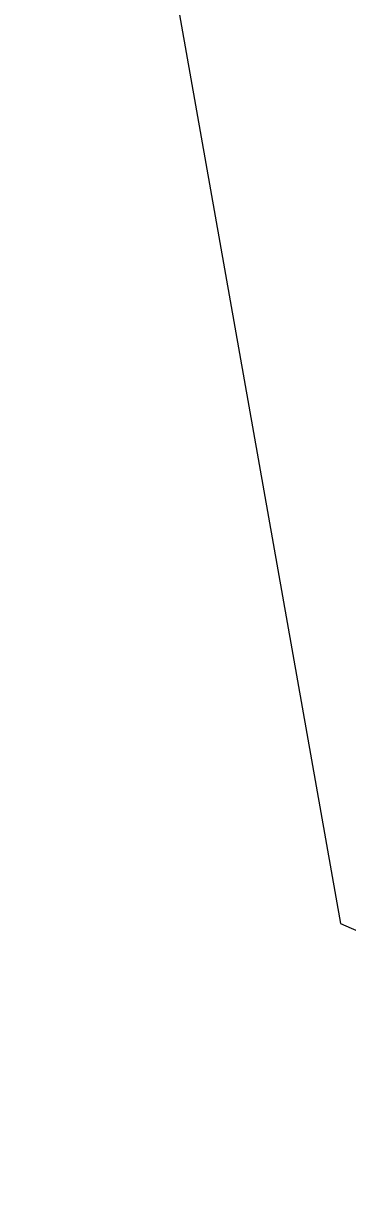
# Model space of a CAD drawing. Header units: millimetres. Extents: x -8428662 to 9409114, y 0 to 249028.
# Drawn here: x -194469.39 to -194468.21, y 106360.425 to 106364.718 of the extents above; entities that cross this region are included whole.
import ezdxf
from ezdxf import colors
from ezdxf.entities.mleader import LeaderData, LeaderLine
from ezdxf.math import Vec2, Vec3

# ---------------------------------------------------------------- set-up
doc = ezdxf.new("R2010")
doc.units = ezdxf.units.MM
doc.header["$MEASUREMENT"] = 0
doc.layers.get('0').update_dxf_attribs({"color": 250, "lineweight": 9})
for name, color, linetype, lineweight in [('_АР ТЕКСТ', 250, 'Continuous', 25), ('АР_Отметки', 250, 'Continuous', 15), ('АР_Размеры', 175, 'Continuous', 9), ('АР_Сущ Несущая стена', 216, 'Continuous', 30)]:
    doc.layers.add(name, color=color, linetype=linetype, lineweight=lineweight)
doc.styles.add('ISOCPEUR', font='isocpeur.ttf', dxfattribs={"width": 0.7})

# ---------------------------------------------------------------- blocks, each defined once
blk = doc.blocks.new('_DotSmall')
at = {"color": 0, "linetype": 'ByBlock', "const_width": 0.5}
blk.add_lwpolyline([(-0.0625, 0, 1), (0.0625, 0, 1)], format="xyb", close=True, dxfattribs=at)

msp = doc.modelspace()

# ---------------------------------------------------------------- linework, layer by layer
at = {"layer": 'АР_Размеры', "color": 5, "lineweight": 0, "ltscale": 100, "transparency": 33554687}
msp.add_lwpolyline([(-194473.427, 106390.7332), (-194468.2352, 106361.4407), (-194467.8325, 106361.2644), (-194466.7521, 106361.4559), (-194465.8419, 106362.6078), (-194465.9908, 106363.4481), (-194465.5744, 106363.8934), (-194465.7872, 106365.094), (-194466.31, 106365.2489), (-194465.8723, 106365.5742), (-194466.0851, 106366.7746), (-194466.6291, 106367.0496), (-194466.1914, 106367.3749), (-194466.4042, 106368.5754), (-194466.927, 106368.7304), (-194466.5106, 106369.1757)], dxfattribs=at)
msp.add_lwpolyline([(-194473.427, 106390.7332), (-194468.2352, 106361.4407), (-194467.8325, 106361.2644), (-194466.7521, 106361.4559), (-194465.8419, 106362.6078), (-194465.9908, 106363.4481), (-194465.5744, 106363.8934), (-194465.7872, 106365.094), (-194466.31, 106365.2489), (-194465.8723, 106365.5742), (-194466.0851, 106366.7746), (-194466.6291, 106367.0496), (-194466.1914, 106367.3749), (-194466.4042, 106368.5754), (-194466.927, 106368.7304), (-194466.5106, 106369.1757)], dxfattribs=at)
msp.add_lwpolyline([(-194473.427, 106390.7332), (-194468.2352, 106361.4407), (-194467.8325, 106361.2644), (-194466.7521, 106361.4559), (-194465.8419, 106362.6078), (-194465.9908, 106363.4481), (-194465.5744, 106363.8934), (-194465.7872, 106365.094), (-194466.31, 106365.2489), (-194465.8723, 106365.5742), (-194466.0851, 106366.7746), (-194466.6291, 106367.0496), (-194466.1914, 106367.3749), (-194466.4042, 106368.5754), (-194466.927, 106368.7304), (-194466.5106, 106369.1757)], dxfattribs=at)
msp.add_lwpolyline([(-194473.427, 106390.7332), (-194468.2352, 106361.4407), (-194467.8325, 106361.2644), (-194466.7521, 106361.4559), (-194465.8419, 106362.6078), (-194465.9908, 106363.4481), (-194465.5744, 106363.8934), (-194465.7872, 106365.094), (-194466.31, 106365.2489), (-194465.8723, 106365.5742), (-194466.0851, 106366.7746), (-194466.6291, 106367.0496), (-194466.1914, 106367.3749), (-194466.4042, 106368.5754), (-194466.927, 106368.7304), (-194466.5106, 106369.1757)], dxfattribs=at)
msp.add_lwpolyline([(-194473.427, 106390.7332), (-194468.2352, 106361.4407), (-194467.8325, 106361.2644), (-194466.7521, 106361.4559), (-194465.8419, 106362.6078), (-194465.9908, 106363.4481), (-194465.5744, 106363.8934), (-194465.7872, 106365.094), (-194466.31, 106365.2489), (-194465.8723, 106365.5742), (-194466.0851, 106366.7746), (-194466.6291, 106367.0496), (-194466.1914, 106367.3749), (-194466.4042, 106368.5754), (-194466.927, 106368.7304), (-194466.5106, 106369.1757)], dxfattribs=at)
msp.add_lwpolyline([(-194473.427, 106390.7332), (-194468.2352, 106361.4407), (-194467.8325, 106361.2644), (-194466.7521, 106361.4559), (-194465.8419, 106362.6078), (-194465.9908, 106363.4481), (-194465.5744, 106363.8934), (-194465.7872, 106365.094), (-194466.31, 106365.2489), (-194465.8723, 106365.5742), (-194466.0851, 106366.7746), (-194466.6291, 106367.0496), (-194466.1914, 106367.3749), (-194466.4042, 106368.5754), (-194466.927, 106368.7304), (-194466.5106, 106369.1757)], dxfattribs=at)
msp.add_lwpolyline([(-194473.427, 106390.7332), (-194468.2352, 106361.4407), (-194467.8325, 106361.2644), (-194466.7521, 106361.4559), (-194465.8419, 106362.6078), (-194465.9908, 106363.4481), (-194465.5744, 106363.8934), (-194465.7872, 106365.094), (-194466.31, 106365.2489), (-194465.8723, 106365.5742), (-194466.0851, 106366.7746), (-194466.6291, 106367.0496), (-194466.1914, 106367.3749), (-194466.4042, 106368.5754), (-194466.927, 106368.7304), (-194466.5106, 106369.1757)], dxfattribs=at)
msp.add_lwpolyline([(-194473.427, 106390.7332), (-194468.2352, 106361.4407), (-194467.8325, 106361.2644), (-194466.7521, 106361.4559), (-194465.8419, 106362.6078), (-194465.9908, 106363.4481), (-194465.5744, 106363.8934), (-194465.7872, 106365.094), (-194466.31, 106365.2489), (-194465.8723, 106365.5742), (-194466.0851, 106366.7746), (-194466.6291, 106367.0496), (-194466.1914, 106367.3749), (-194466.4042, 106368.5754), (-194466.927, 106368.7304), (-194466.5106, 106369.1757)], dxfattribs=at)
msp.add_lwpolyline([(-194473.427, 106390.7332), (-194468.2352, 106361.4407), (-194467.8325, 106361.2644), (-194466.7521, 106361.4559), (-194465.8419, 106362.6078), (-194465.9908, 106363.4481), (-194465.5744, 106363.8934), (-194465.7872, 106365.094), (-194466.31, 106365.2489), (-194465.8723, 106365.5742), (-194466.0851, 106366.7746), (-194466.6291, 106367.0496), (-194466.1914, 106367.3749), (-194466.4042, 106368.5754), (-194466.927, 106368.7304), (-194466.5106, 106369.1757)], dxfattribs=at)
msp.add_lwpolyline([(-194473.427, 106390.7332), (-194468.2352, 106361.4407), (-194467.8325, 106361.2644), (-194466.7521, 106361.4559), (-194465.8419, 106362.6078), (-194465.9908, 106363.4481), (-194465.5744, 106363.8934), (-194465.7872, 106365.094), (-194466.31, 106365.2489), (-194465.8723, 106365.5742), (-194466.0851, 106366.7746), (-194466.6291, 106367.0496), (-194466.1914, 106367.3749), (-194466.4042, 106368.5754), (-194466.927, 106368.7304), (-194466.5106, 106369.1757)], dxfattribs=at)
msp.add_lwpolyline([(-194473.427, 106390.7332), (-194468.2352, 106361.4407), (-194467.8325, 106361.2644), (-194466.7521, 106361.4559), (-194465.8419, 106362.6078), (-194465.9908, 106363.4481), (-194465.5744, 106363.8934), (-194465.7872, 106365.094), (-194466.31, 106365.2489), (-194465.8723, 106365.5742), (-194466.0851, 106366.7746), (-194466.6291, 106367.0496), (-194466.1914, 106367.3749), (-194466.4042, 106368.5754), (-194466.927, 106368.7304), (-194466.5106, 106369.1757)], dxfattribs=at)
msp.add_lwpolyline([(-194473.427, 106390.7332), (-194468.2352, 106361.4407), (-194467.8325, 106361.2644), (-194466.7521, 106361.4559), (-194465.8419, 106362.6078), (-194465.9908, 106363.4481), (-194465.5744, 106363.8934), (-194465.7872, 106365.094), (-194466.31, 106365.2489), (-194465.8723, 106365.5742), (-194466.0851, 106366.7746), (-194466.6291, 106367.0496), (-194466.1914, 106367.3749), (-194466.4042, 106368.5754), (-194466.927, 106368.7304), (-194466.5106, 106369.1757)], dxfattribs=at)
msp.add_lwpolyline([(-194473.427, 106390.7332), (-194468.2352, 106361.4407), (-194467.8325, 106361.2644), (-194466.7521, 106361.4559), (-194465.8419, 106362.6078), (-194465.9908, 106363.4481), (-194465.5744, 106363.8934), (-194465.7872, 106365.094), (-194466.31, 106365.2489), (-194465.8723, 106365.5742), (-194466.0851, 106366.7746), (-194466.6291, 106367.0496), (-194466.1914, 106367.3749), (-194466.4042, 106368.5754), (-194466.927, 106368.7304), (-194466.5106, 106369.1757)], dxfattribs=at)
msp.add_lwpolyline([(-194473.427, 106390.7332), (-194468.2352, 106361.4407), (-194467.8325, 106361.2644), (-194466.7521, 106361.4559), (-194465.8419, 106362.6078), (-194465.9908, 106363.4481), (-194465.5744, 106363.8934), (-194465.7872, 106365.094), (-194466.31, 106365.2489), (-194465.8723, 106365.5742), (-194466.0851, 106366.7746), (-194466.6291, 106367.0496), (-194466.1914, 106367.3749), (-194466.4042, 106368.5754), (-194466.927, 106368.7304), (-194466.5106, 106369.1757)], dxfattribs=at)
msp.add_lwpolyline([(-194473.427, 106390.7332), (-194468.2352, 106361.4407), (-194467.8325, 106361.2644), (-194466.7521, 106361.4559), (-194465.8419, 106362.6078), (-194465.9908, 106363.4481), (-194465.5744, 106363.8934), (-194465.7872, 106365.094), (-194466.31, 106365.2489), (-194465.8723, 106365.5742), (-194466.0851, 106366.7746), (-194466.6291, 106367.0496), (-194466.1914, 106367.3749), (-194466.4042, 106368.5754), (-194466.927, 106368.7304), (-194466.5106, 106369.1757)], dxfattribs=at)
msp.add_lwpolyline([(-194473.427, 106390.7332), (-194468.2352, 106361.4407), (-194467.8325, 106361.2644), (-194466.7521, 106361.4559), (-194465.8419, 106362.6078), (-194465.9908, 106363.4481), (-194465.5744, 106363.8934), (-194465.7872, 106365.094), (-194466.31, 106365.2489), (-194465.8723, 106365.5742), (-194466.0851, 106366.7746), (-194466.6291, 106367.0496), (-194466.1914, 106367.3749), (-194466.4042, 106368.5754), (-194466.927, 106368.7304), (-194466.5106, 106369.1757)], dxfattribs=at)
msp.add_lwpolyline([(-194473.427, 106390.7332), (-194468.2352, 106361.4407), (-194467.8325, 106361.2644), (-194466.7521, 106361.4559), (-194465.8419, 106362.6078), (-194465.9908, 106363.4481), (-194465.5744, 106363.8934), (-194465.7872, 106365.094), (-194466.31, 106365.2489), (-194465.8723, 106365.5742), (-194466.0851, 106366.7746), (-194466.6291, 106367.0496), (-194466.1914, 106367.3749), (-194466.4042, 106368.5754), (-194466.927, 106368.7304), (-194466.5106, 106369.1757)], dxfattribs=at)
msp.add_lwpolyline([(-194473.427, 106390.7332), (-194468.2352, 106361.4407), (-194467.8325, 106361.2644), (-194466.7521, 106361.4559), (-194465.8419, 106362.6078), (-194465.9908, 106363.4481), (-194465.5744, 106363.8934), (-194465.7872, 106365.094), (-194466.31, 106365.2489), (-194465.8723, 106365.5742), (-194466.0851, 106366.7746), (-194466.6291, 106367.0496), (-194466.1914, 106367.3749), (-194466.4042, 106368.5754), (-194466.927, 106368.7304), (-194466.5106, 106369.1757)], dxfattribs=at)
msp.add_lwpolyline([(-194473.427, 106390.7332), (-194468.2352, 106361.4407), (-194467.8325, 106361.2644), (-194466.7521, 106361.4559), (-194465.8419, 106362.6078), (-194465.9908, 106363.4481), (-194465.5744, 106363.8934), (-194465.7872, 106365.094), (-194466.31, 106365.2489), (-194465.8723, 106365.5742), (-194466.0851, 106366.7746), (-194466.6291, 106367.0496), (-194466.1914, 106367.3749), (-194466.4042, 106368.5754), (-194466.927, 106368.7304), (-194466.5106, 106369.1757)], dxfattribs=at)
msp.add_lwpolyline([(-194473.427, 106390.7332), (-194468.2352, 106361.4407), (-194467.8325, 106361.2644), (-194466.7521, 106361.4559), (-194465.8419, 106362.6078), (-194465.9908, 106363.4481), (-194465.5744, 106363.8934), (-194465.7872, 106365.094), (-194466.31, 106365.2489), (-194465.8723, 106365.5742), (-194466.0851, 106366.7746), (-194466.6291, 106367.0496), (-194466.1914, 106367.3749), (-194466.4042, 106368.5754), (-194466.927, 106368.7304), (-194466.5106, 106369.1757)], dxfattribs=at)
msp.add_lwpolyline([(-194473.427, 106390.7332), (-194468.2352, 106361.4407), (-194467.8325, 106361.2644), (-194466.7521, 106361.4559), (-194465.8419, 106362.6078), (-194465.9908, 106363.4481), (-194465.5744, 106363.8934), (-194465.7872, 106365.094), (-194466.31, 106365.2489), (-194465.8723, 106365.5742), (-194466.0851, 106366.7746), (-194466.6291, 106367.0496), (-194466.1914, 106367.3749), (-194466.4042, 106368.5754), (-194466.927, 106368.7304), (-194466.5106, 106369.1757)], dxfattribs=at)
msp.add_lwpolyline([(-194473.427, 106390.7332), (-194468.2352, 106361.4407), (-194467.8325, 106361.2644), (-194466.7521, 106361.4559), (-194465.8419, 106362.6078), (-194465.9908, 106363.4481), (-194465.5744, 106363.8934), (-194465.7872, 106365.094), (-194466.31, 106365.2489), (-194465.8723, 106365.5742), (-194466.0851, 106366.7746), (-194466.6291, 106367.0496), (-194466.1914, 106367.3749), (-194466.4042, 106368.5754), (-194466.927, 106368.7304), (-194466.5106, 106369.1757)], dxfattribs=at)
msp.add_lwpolyline([(-194473.427, 106390.7332), (-194468.2352, 106361.4407), (-194467.8325, 106361.2644), (-194466.7521, 106361.4559), (-194465.8419, 106362.6078), (-194465.9908, 106363.4481), (-194465.5744, 106363.8934), (-194465.7872, 106365.094), (-194466.31, 106365.2489), (-194465.8723, 106365.5742), (-194466.0851, 106366.7746), (-194466.6291, 106367.0496), (-194466.1914, 106367.3749), (-194466.4042, 106368.5754), (-194466.927, 106368.7304), (-194466.5106, 106369.1757)], dxfattribs=at)
msp.add_lwpolyline([(-194473.427, 106390.7332), (-194468.2352, 106361.4407), (-194467.8325, 106361.2644), (-194466.7521, 106361.4559), (-194465.8419, 106362.6078), (-194465.9908, 106363.4481), (-194465.5744, 106363.8934), (-194465.7872, 106365.094), (-194466.31, 106365.2489), (-194465.8723, 106365.5742), (-194466.0851, 106366.7746), (-194466.6291, 106367.0496), (-194466.1914, 106367.3749), (-194466.4042, 106368.5754), (-194466.927, 106368.7304), (-194466.5106, 106369.1757)], dxfattribs=at)
msp.add_lwpolyline([(-194473.427, 106390.7332), (-194468.2352, 106361.4407), (-194467.8325, 106361.2644), (-194466.7521, 106361.4559), (-194465.8419, 106362.6078), (-194465.9908, 106363.4481), (-194465.5744, 106363.8934), (-194465.7872, 106365.094), (-194466.31, 106365.2489), (-194465.8723, 106365.5742), (-194466.0851, 106366.7746), (-194466.6291, 106367.0496), (-194466.1914, 106367.3749), (-194466.4042, 106368.5754), (-194466.927, 106368.7304), (-194466.5106, 106369.1757)], dxfattribs=at)
msp.add_lwpolyline([(-194473.427, 106390.7332), (-194468.2352, 106361.4407), (-194467.8325, 106361.2644), (-194466.7521, 106361.4559), (-194465.8419, 106362.6078), (-194465.9908, 106363.4481), (-194465.5744, 106363.8934), (-194465.7872, 106365.094), (-194466.31, 106365.2489), (-194465.8723, 106365.5742), (-194466.0851, 106366.7746), (-194466.6291, 106367.0496), (-194466.1914, 106367.3749), (-194466.4042, 106368.5754), (-194466.927, 106368.7304), (-194466.5106, 106369.1757)], dxfattribs=at)
msp.add_lwpolyline([(-194473.427, 106390.7332), (-194468.2352, 106361.4407), (-194467.8325, 106361.2644), (-194466.7521, 106361.4559), (-194465.8419, 106362.6078), (-194465.9908, 106363.4481), (-194465.5744, 106363.8934), (-194465.7872, 106365.094), (-194466.31, 106365.2489), (-194465.8723, 106365.5742), (-194466.0851, 106366.7746), (-194466.6291, 106367.0496), (-194466.1914, 106367.3749), (-194466.4042, 106368.5754), (-194466.927, 106368.7304), (-194466.5106, 106369.1757)], dxfattribs=at)
msp.add_lwpolyline([(-194473.427, 106390.7332), (-194468.2352, 106361.4407), (-194467.8325, 106361.2644), (-194466.7521, 106361.4559), (-194465.8419, 106362.6078), (-194465.9908, 106363.4481), (-194465.5744, 106363.8934), (-194465.7872, 106365.094), (-194466.31, 106365.2489), (-194465.8723, 106365.5742), (-194466.0851, 106366.7746), (-194466.6291, 106367.0496), (-194466.1914, 106367.3749), (-194466.4042, 106368.5754), (-194466.927, 106368.7304), (-194466.5106, 106369.1757)], dxfattribs=at)
msp.add_lwpolyline([(-194473.427, 106390.7332), (-194468.2352, 106361.4407), (-194467.8325, 106361.2644), (-194466.7521, 106361.4559), (-194465.8419, 106362.6078), (-194465.9908, 106363.4481), (-194465.5744, 106363.8934), (-194465.7872, 106365.094), (-194466.31, 106365.2489), (-194465.8723, 106365.5742), (-194466.0851, 106366.7746), (-194466.6291, 106367.0496), (-194466.1914, 106367.3749), (-194466.4042, 106368.5754), (-194466.927, 106368.7304), (-194466.5106, 106369.1757)], dxfattribs=at)
msp.add_lwpolyline([(-194473.427, 106390.7332), (-194468.2352, 106361.4407), (-194467.8325, 106361.2644), (-194466.7521, 106361.4559), (-194465.8419, 106362.6078), (-194465.9908, 106363.4481), (-194465.5744, 106363.8934), (-194465.7872, 106365.094), (-194466.31, 106365.2489), (-194465.8723, 106365.5742), (-194466.0851, 106366.7746), (-194466.6291, 106367.0496), (-194466.1914, 106367.3749), (-194466.4042, 106368.5754), (-194466.927, 106368.7304), (-194466.5106, 106369.1757)], dxfattribs=at)
msp.add_lwpolyline([(-194473.427, 106390.7332), (-194468.2352, 106361.4407), (-194467.8325, 106361.2644), (-194466.7521, 106361.4559), (-194465.8419, 106362.6078), (-194465.9908, 106363.4481), (-194465.5744, 106363.8934), (-194465.7872, 106365.094), (-194466.31, 106365.2489), (-194465.8723, 106365.5742), (-194466.0851, 106366.7746), (-194466.6291, 106367.0496), (-194466.1914, 106367.3749), (-194466.4042, 106368.5754), (-194466.927, 106368.7304), (-194466.5106, 106369.1757)], dxfattribs=at)
msp.add_lwpolyline([(-194473.427, 106390.7332), (-194468.2352, 106361.4407), (-194467.8325, 106361.2644), (-194466.7521, 106361.4559), (-194465.8419, 106362.6078), (-194465.9908, 106363.4481), (-194465.5744, 106363.8934), (-194465.7872, 106365.094), (-194466.31, 106365.2489), (-194465.8723, 106365.5742), (-194466.0851, 106366.7746), (-194466.6291, 106367.0496), (-194466.1914, 106367.3749), (-194466.4042, 106368.5754), (-194466.927, 106368.7304), (-194466.5106, 106369.1757)], dxfattribs=at)
msp.add_lwpolyline([(-194473.427, 106390.7332), (-194468.2352, 106361.4407), (-194467.8325, 106361.2644), (-194466.7521, 106361.4559), (-194465.8419, 106362.6078), (-194465.9908, 106363.4481), (-194465.5744, 106363.8934), (-194465.7872, 106365.094), (-194466.31, 106365.2489), (-194465.8723, 106365.5742), (-194466.0851, 106366.7746), (-194466.6291, 106367.0496), (-194466.1914, 106367.3749), (-194466.4042, 106368.5754), (-194466.927, 106368.7304), (-194466.5106, 106369.1757)], dxfattribs=at)
msp.add_lwpolyline([(-194473.427, 106390.7332), (-194468.2352, 106361.4407), (-194467.8325, 106361.2644), (-194466.7521, 106361.4559), (-194465.8419, 106362.6078), (-194465.9908, 106363.4481), (-194465.5744, 106363.8934), (-194465.7872, 106365.094), (-194466.31, 106365.2489), (-194465.8723, 106365.5742), (-194466.0851, 106366.7746), (-194466.6291, 106367.0496), (-194466.1914, 106367.3749), (-194466.4042, 106368.5754), (-194466.927, 106368.7304), (-194466.5106, 106369.1757)], dxfattribs=at)
msp.add_lwpolyline([(-194473.427, 106390.7332), (-194468.2352, 106361.4407), (-194467.8325, 106361.2644), (-194466.7521, 106361.4559), (-194465.8419, 106362.6078), (-194465.9908, 106363.4481), (-194465.5744, 106363.8934), (-194465.7872, 106365.094), (-194466.31, 106365.2489), (-194465.8723, 106365.5742), (-194466.0851, 106366.7746), (-194466.6291, 106367.0496), (-194466.1914, 106367.3749), (-194466.4042, 106368.5754), (-194466.927, 106368.7304), (-194466.5106, 106369.1757)], dxfattribs=at)
msp.add_lwpolyline([(-194473.427, 106390.7332), (-194468.2352, 106361.4407), (-194467.8325, 106361.2644), (-194466.7521, 106361.4559), (-194465.8419, 106362.6078), (-194465.9908, 106363.4481), (-194465.5744, 106363.8934), (-194465.7872, 106365.094), (-194466.31, 106365.2489), (-194465.8723, 106365.5742), (-194466.0851, 106366.7746), (-194466.6291, 106367.0496), (-194466.1914, 106367.3749), (-194466.4042, 106368.5754), (-194466.927, 106368.7304), (-194466.5106, 106369.1757)], dxfattribs=at)
msp.add_lwpolyline([(-194473.427, 106390.7332), (-194468.2352, 106361.4407), (-194467.8325, 106361.2644), (-194466.7521, 106361.4559), (-194465.8419, 106362.6078), (-194465.9908, 106363.4481), (-194465.5744, 106363.8934), (-194465.7872, 106365.094), (-194466.31, 106365.2489), (-194465.8723, 106365.5742), (-194466.0851, 106366.7746), (-194466.6291, 106367.0496), (-194466.1914, 106367.3749), (-194466.4042, 106368.5754), (-194466.927, 106368.7304), (-194466.5106, 106369.1757)], dxfattribs=at)
msp.add_lwpolyline([(-194473.427, 106390.7332), (-194468.2352, 106361.4407), (-194467.8325, 106361.2644), (-194466.7521, 106361.4559), (-194465.8419, 106362.6078), (-194465.9908, 106363.4481), (-194465.5744, 106363.8934), (-194465.7872, 106365.094), (-194466.31, 106365.2489), (-194465.8723, 106365.5742), (-194466.0851, 106366.7746), (-194466.6291, 106367.0496), (-194466.1914, 106367.3749), (-194466.4042, 106368.5754), (-194466.927, 106368.7304), (-194466.5106, 106369.1757)], dxfattribs=at)
msp.add_lwpolyline([(-194473.427, 106390.7332), (-194468.2352, 106361.4407), (-194467.8325, 106361.2644), (-194466.7521, 106361.4559), (-194465.8419, 106362.6078), (-194465.9908, 106363.4481), (-194465.5744, 106363.8934), (-194465.7872, 106365.094), (-194466.31, 106365.2489), (-194465.8723, 106365.5742), (-194466.0851, 106366.7746), (-194466.6291, 106367.0496), (-194466.1914, 106367.3749), (-194466.4042, 106368.5754), (-194466.927, 106368.7304), (-194466.5106, 106369.1757)], dxfattribs=at)
msp.add_lwpolyline([(-194473.427, 106390.7332), (-194468.2352, 106361.4407), (-194467.8325, 106361.2644), (-194466.7521, 106361.4559), (-194465.8419, 106362.6078), (-194465.9908, 106363.4481), (-194465.5744, 106363.8934), (-194465.7872, 106365.094), (-194466.31, 106365.2489), (-194465.8723, 106365.5742), (-194466.0851, 106366.7746), (-194466.6291, 106367.0496), (-194466.1914, 106367.3749), (-194466.4042, 106368.5754), (-194466.927, 106368.7304), (-194466.5106, 106369.1757)], dxfattribs=at)
msp.add_lwpolyline([(-194473.427, 106390.7332), (-194468.2352, 106361.4407), (-194467.8325, 106361.2644), (-194466.7521, 106361.4559), (-194465.8419, 106362.6078), (-194465.9908, 106363.4481), (-194465.5744, 106363.8934), (-194465.7872, 106365.094), (-194466.31, 106365.2489), (-194465.8723, 106365.5742), (-194466.0851, 106366.7746), (-194466.6291, 106367.0496), (-194466.1914, 106367.3749), (-194466.4042, 106368.5754), (-194466.927, 106368.7304), (-194466.5106, 106369.1757)], dxfattribs=at)
msp.add_lwpolyline([(-194473.427, 106390.7332), (-194468.2352, 106361.4407), (-194467.8325, 106361.2644), (-194466.7521, 106361.4559), (-194465.8419, 106362.6078), (-194465.9908, 106363.4481), (-194465.5744, 106363.8934), (-194465.7872, 106365.094), (-194466.31, 106365.2489), (-194465.8723, 106365.5742), (-194466.0851, 106366.7746), (-194466.6291, 106367.0496), (-194466.1914, 106367.3749), (-194466.4042, 106368.5754), (-194466.927, 106368.7304), (-194466.5106, 106369.1757)], dxfattribs=at)
msp.add_lwpolyline([(-194473.427, 106390.7332), (-194468.2352, 106361.4407), (-194467.8325, 106361.2644), (-194466.7521, 106361.4559), (-194465.8419, 106362.6078), (-194465.9908, 106363.4481), (-194465.5744, 106363.8934), (-194465.7872, 106365.094), (-194466.31, 106365.2489), (-194465.8723, 106365.5742), (-194466.0851, 106366.7746), (-194466.6291, 106367.0496), (-194466.1914, 106367.3749), (-194466.4042, 106368.5754), (-194466.927, 106368.7304), (-194466.5106, 106369.1757)], dxfattribs=at)
msp.add_lwpolyline([(-194473.427, 106390.7332), (-194468.2352, 106361.4407), (-194467.8325, 106361.2644), (-194466.7521, 106361.4559), (-194465.8419, 106362.6078), (-194465.9908, 106363.4481), (-194465.5744, 106363.8934), (-194465.7872, 106365.094), (-194466.31, 106365.2489), (-194465.8723, 106365.5742), (-194466.0851, 106366.7746), (-194466.6291, 106367.0496), (-194466.1914, 106367.3749), (-194466.4042, 106368.5754), (-194466.927, 106368.7304), (-194466.5106, 106369.1757)], dxfattribs=at)
msp.add_lwpolyline([(-194473.427, 106390.7332), (-194468.2352, 106361.4407), (-194467.8325, 106361.2644), (-194466.7521, 106361.4559), (-194465.8419, 106362.6078), (-194465.9908, 106363.4481), (-194465.5744, 106363.8934), (-194465.7872, 106365.094), (-194466.31, 106365.2489), (-194465.8723, 106365.5742), (-194466.0851, 106366.7746), (-194466.6291, 106367.0496), (-194466.1914, 106367.3749), (-194466.4042, 106368.5754), (-194466.927, 106368.7304), (-194466.5106, 106369.1757)], dxfattribs=at)
msp.add_lwpolyline([(-194473.427, 106390.7332), (-194468.2352, 106361.4407), (-194467.8325, 106361.2644), (-194466.7521, 106361.4559), (-194465.8419, 106362.6078), (-194465.9908, 106363.4481), (-194465.5744, 106363.8934), (-194465.7872, 106365.094), (-194466.31, 106365.2489), (-194465.8723, 106365.5742), (-194466.0851, 106366.7746), (-194466.6291, 106367.0496), (-194466.1914, 106367.3749), (-194466.4042, 106368.5754), (-194466.927, 106368.7304), (-194466.5106, 106369.1757)], dxfattribs=at)
msp.add_lwpolyline([(-194473.427, 106390.7332), (-194468.2352, 106361.4407), (-194467.8325, 106361.2644), (-194466.7521, 106361.4559), (-194465.8419, 106362.6078), (-194465.9908, 106363.4481), (-194465.5744, 106363.8934), (-194465.7872, 106365.094), (-194466.31, 106365.2489), (-194465.8723, 106365.5742), (-194466.0851, 106366.7746), (-194466.6291, 106367.0496), (-194466.1914, 106367.3749), (-194466.4042, 106368.5754), (-194466.927, 106368.7304), (-194466.5106, 106369.1757)], dxfattribs=at)
msp.add_lwpolyline([(-194473.427, 106390.7332), (-194468.2352, 106361.4407), (-194467.8325, 106361.2644), (-194466.7521, 106361.4559), (-194465.8419, 106362.6078), (-194465.9908, 106363.4481), (-194465.5744, 106363.8934), (-194465.7872, 106365.094), (-194466.31, 106365.2489), (-194465.8723, 106365.5742), (-194466.0851, 106366.7746), (-194466.6291, 106367.0496), (-194466.1914, 106367.3749), (-194466.4042, 106368.5754), (-194466.927, 106368.7304), (-194466.5106, 106369.1757)], dxfattribs=at)
msp.add_lwpolyline([(-194473.427, 106390.7332), (-194468.2352, 106361.4407), (-194467.8325, 106361.2644), (-194466.7521, 106361.4559), (-194465.8419, 106362.6078), (-194465.9908, 106363.4481), (-194465.5744, 106363.8934), (-194465.7872, 106365.094), (-194466.31, 106365.2489), (-194465.8723, 106365.5742), (-194466.0851, 106366.7746), (-194466.6291, 106367.0496), (-194466.1914, 106367.3749), (-194466.4042, 106368.5754), (-194466.927, 106368.7304), (-194466.5106, 106369.1757)], dxfattribs=at)
msp.add_lwpolyline([(-194473.427, 106390.7332), (-194468.2352, 106361.4407), (-194467.8325, 106361.2644), (-194466.7521, 106361.4559), (-194465.8419, 106362.6078), (-194465.9908, 106363.4481), (-194465.5744, 106363.8934), (-194465.7872, 106365.094), (-194466.31, 106365.2489), (-194465.8723, 106365.5742), (-194466.0851, 106366.7746), (-194466.6291, 106367.0496), (-194466.1914, 106367.3749), (-194466.4042, 106368.5754), (-194466.927, 106368.7304), (-194466.5106, 106369.1757)], dxfattribs=at)
msp.add_lwpolyline([(-194473.427, 106390.7332), (-194468.2352, 106361.4407), (-194467.8325, 106361.2644), (-194466.7521, 106361.4559), (-194465.8419, 106362.6078), (-194465.9908, 106363.4481), (-194465.5744, 106363.8934), (-194465.7872, 106365.094), (-194466.31, 106365.2489), (-194465.8723, 106365.5742), (-194466.0851, 106366.7746), (-194466.6291, 106367.0496), (-194466.1914, 106367.3749), (-194466.4042, 106368.5754), (-194466.927, 106368.7304), (-194466.5106, 106369.1757)], dxfattribs=at)
msp.add_lwpolyline([(-194473.427, 106390.7332), (-194468.2352, 106361.4407), (-194467.8325, 106361.2644), (-194466.7521, 106361.4559), (-194465.8419, 106362.6078), (-194465.9908, 106363.4481), (-194465.5744, 106363.8934), (-194465.7872, 106365.094), (-194466.31, 106365.2489), (-194465.8723, 106365.5742), (-194466.0851, 106366.7746), (-194466.6291, 106367.0496), (-194466.1914, 106367.3749), (-194466.4042, 106368.5754), (-194466.927, 106368.7304), (-194466.5106, 106369.1757)], dxfattribs=at)
msp.add_lwpolyline([(-194473.427, 106390.7332), (-194468.2352, 106361.4407), (-194467.8325, 106361.2644), (-194466.7521, 106361.4559), (-194465.8419, 106362.6078), (-194465.9908, 106363.4481), (-194465.5744, 106363.8934), (-194465.7872, 106365.094), (-194466.31, 106365.2489), (-194465.8723, 106365.5742), (-194466.0851, 106366.7746), (-194466.6291, 106367.0496), (-194466.1914, 106367.3749), (-194466.4042, 106368.5754), (-194466.927, 106368.7304), (-194466.5106, 106369.1757)], dxfattribs=at)
msp.add_lwpolyline([(-194473.427, 106390.7332), (-194468.2352, 106361.4407), (-194467.8325, 106361.2644), (-194466.7521, 106361.4559), (-194465.8419, 106362.6078), (-194465.9908, 106363.4481), (-194465.5744, 106363.8934), (-194465.7872, 106365.094), (-194466.31, 106365.2489), (-194465.8723, 106365.5742), (-194466.0851, 106366.7746), (-194466.6291, 106367.0496), (-194466.1914, 106367.3749), (-194466.4042, 106368.5754), (-194466.927, 106368.7304), (-194466.5106, 106369.1757)], dxfattribs=at)
msp.add_lwpolyline([(-194473.427, 106390.7332), (-194468.2352, 106361.4407), (-194467.8325, 106361.2644), (-194466.7521, 106361.4559), (-194465.8419, 106362.6078), (-194465.9908, 106363.4481), (-194465.5744, 106363.8934), (-194465.7872, 106365.094), (-194466.31, 106365.2489), (-194465.8723, 106365.5742), (-194466.0851, 106366.7746), (-194466.6291, 106367.0496), (-194466.1914, 106367.3749), (-194466.4042, 106368.5754), (-194466.927, 106368.7304), (-194466.5106, 106369.1757)], dxfattribs=at)
msp.add_lwpolyline([(-194473.427, 106390.7332), (-194468.2352, 106361.4407), (-194467.8325, 106361.2644), (-194466.7521, 106361.4559), (-194465.8419, 106362.6078), (-194465.9908, 106363.4481), (-194465.5744, 106363.8934), (-194465.7872, 106365.094), (-194466.31, 106365.2489), (-194465.8723, 106365.5742), (-194466.0851, 106366.7746), (-194466.6291, 106367.0496), (-194466.1914, 106367.3749), (-194466.4042, 106368.5754), (-194466.927, 106368.7304), (-194466.5106, 106369.1757)], dxfattribs=at)
msp.add_lwpolyline([(-194473.427, 106390.7332), (-194468.2352, 106361.4407), (-194467.8325, 106361.2644), (-194466.7521, 106361.4559), (-194465.8419, 106362.6078), (-194465.9908, 106363.4481), (-194465.5744, 106363.8934), (-194465.7872, 106365.094), (-194466.31, 106365.2489), (-194465.8723, 106365.5742), (-194466.0851, 106366.7746), (-194466.6291, 106367.0496), (-194466.1914, 106367.3749), (-194466.4042, 106368.5754), (-194466.927, 106368.7304), (-194466.5106, 106369.1757)], dxfattribs=at)
msp.add_lwpolyline([(-194473.427, 106390.7332), (-194468.2352, 106361.4407), (-194467.8325, 106361.2644), (-194466.7521, 106361.4559), (-194465.8419, 106362.6078), (-194465.9908, 106363.4481), (-194465.5744, 106363.8934), (-194465.7872, 106365.094), (-194466.31, 106365.2489), (-194465.8723, 106365.5742), (-194466.0851, 106366.7746), (-194466.6291, 106367.0496), (-194466.1914, 106367.3749), (-194466.4042, 106368.5754), (-194466.927, 106368.7304), (-194466.5106, 106369.1757)], dxfattribs=at)
msp.add_lwpolyline([(-194473.427, 106390.7332), (-194468.2352, 106361.4407), (-194467.8325, 106361.2644), (-194466.7521, 106361.4559), (-194465.8419, 106362.6078), (-194465.9908, 106363.4481), (-194465.5744, 106363.8934), (-194465.7872, 106365.094), (-194466.31, 106365.2489), (-194465.8723, 106365.5742), (-194466.0851, 106366.7746), (-194466.6291, 106367.0496), (-194466.1914, 106367.3749), (-194466.4042, 106368.5754), (-194466.927, 106368.7304), (-194466.5106, 106369.1757)], dxfattribs=at)
msp.add_lwpolyline([(-194473.427, 106390.7332), (-194468.2352, 106361.4407), (-194467.8325, 106361.2644), (-194466.7521, 106361.4559), (-194465.8419, 106362.6078), (-194465.9908, 106363.4481), (-194465.5744, 106363.8934), (-194465.7872, 106365.094), (-194466.31, 106365.2489), (-194465.8723, 106365.5742), (-194466.0851, 106366.7746), (-194466.6291, 106367.0496), (-194466.1914, 106367.3749), (-194466.4042, 106368.5754), (-194466.927, 106368.7304), (-194466.5106, 106369.1757)], dxfattribs=at)
msp.add_lwpolyline([(-194473.427, 106390.7332), (-194468.2352, 106361.4407), (-194467.8325, 106361.2644), (-194466.7521, 106361.4559), (-194465.8419, 106362.6078), (-194465.9908, 106363.4481), (-194465.5744, 106363.8934), (-194465.7872, 106365.094), (-194466.31, 106365.2489), (-194465.8723, 106365.5742), (-194466.0851, 106366.7746), (-194466.6291, 106367.0496), (-194466.1914, 106367.3749), (-194466.4042, 106368.5754), (-194466.927, 106368.7304), (-194466.5106, 106369.1757)], dxfattribs=at)
msp.add_lwpolyline([(-194473.427, 106390.7332), (-194468.2352, 106361.4407), (-194467.8325, 106361.2644), (-194466.7521, 106361.4559), (-194465.8419, 106362.6078), (-194465.9908, 106363.4481), (-194465.5744, 106363.8934), (-194465.7872, 106365.094), (-194466.31, 106365.2489), (-194465.8723, 106365.5742), (-194466.0851, 106366.7746), (-194466.6291, 106367.0496), (-194466.1914, 106367.3749), (-194466.4042, 106368.5754), (-194466.927, 106368.7304), (-194466.5106, 106369.1757)], dxfattribs=at)
msp.add_lwpolyline([(-194473.427, 106390.7332), (-194468.2352, 106361.4407), (-194467.8325, 106361.2644), (-194466.7521, 106361.4559), (-194465.8419, 106362.6078), (-194465.9908, 106363.4481), (-194465.5744, 106363.8934), (-194465.7872, 106365.094), (-194466.31, 106365.2489), (-194465.8723, 106365.5742), (-194466.0851, 106366.7746), (-194466.6291, 106367.0496), (-194466.1914, 106367.3749), (-194466.4042, 106368.5754), (-194466.927, 106368.7304), (-194466.5106, 106369.1757)], dxfattribs=at)
msp.add_lwpolyline([(-194473.427, 106390.7332), (-194468.2352, 106361.4407), (-194467.8325, 106361.2644), (-194466.7521, 106361.4559), (-194465.8419, 106362.6078), (-194465.9908, 106363.4481), (-194465.5744, 106363.8934), (-194465.7872, 106365.094), (-194466.31, 106365.2489), (-194465.8723, 106365.5742), (-194466.0851, 106366.7746), (-194466.6291, 106367.0496), (-194466.1914, 106367.3749), (-194466.4042, 106368.5754), (-194466.927, 106368.7304), (-194466.5106, 106369.1757)], dxfattribs=at)
msp.add_lwpolyline([(-194473.427, 106390.7332), (-194468.2352, 106361.4407), (-194467.8325, 106361.2644), (-194466.7521, 106361.4559), (-194465.8419, 106362.6078), (-194465.9908, 106363.4481), (-194465.5744, 106363.8934), (-194465.7872, 106365.094), (-194466.31, 106365.2489), (-194465.8723, 106365.5742), (-194466.0851, 106366.7746), (-194466.6291, 106367.0496), (-194466.1914, 106367.3749), (-194466.4042, 106368.5754), (-194466.927, 106368.7304), (-194466.5106, 106369.1757)], dxfattribs=at)
msp.add_lwpolyline([(-194473.427, 106390.7332), (-194468.2352, 106361.4407), (-194467.8325, 106361.2644), (-194466.7521, 106361.4559), (-194465.8419, 106362.6078), (-194465.9908, 106363.4481), (-194465.5744, 106363.8934), (-194465.7872, 106365.094), (-194466.31, 106365.2489), (-194465.8723, 106365.5742), (-194466.0851, 106366.7746), (-194466.6291, 106367.0496), (-194466.1914, 106367.3749), (-194466.4042, 106368.5754), (-194466.927, 106368.7304), (-194466.5106, 106369.1757)], dxfattribs=at)
msp.add_lwpolyline([(-194473.427, 106390.7332), (-194468.2352, 106361.4407), (-194467.8325, 106361.2644), (-194466.7521, 106361.4559), (-194465.8419, 106362.6078), (-194465.9908, 106363.4481), (-194465.5744, 106363.8934), (-194465.7872, 106365.094), (-194466.31, 106365.2489), (-194465.8723, 106365.5742), (-194466.0851, 106366.7746), (-194466.6291, 106367.0496), (-194466.1914, 106367.3749), (-194466.4042, 106368.5754), (-194466.927, 106368.7304), (-194466.5106, 106369.1757)], dxfattribs=at)
msp.add_lwpolyline([(-194473.427, 106390.7332), (-194468.2352, 106361.4407), (-194467.8325, 106361.2644), (-194466.7521, 106361.4559), (-194465.8419, 106362.6078), (-194465.9908, 106363.4481), (-194465.5744, 106363.8934), (-194465.7872, 106365.094), (-194466.31, 106365.2489), (-194465.8723, 106365.5742), (-194466.0851, 106366.7746), (-194466.6291, 106367.0496), (-194466.1914, 106367.3749), (-194466.4042, 106368.5754), (-194466.927, 106368.7304), (-194466.5106, 106369.1757)], dxfattribs=at)
msp.add_lwpolyline([(-194473.427, 106390.7332), (-194468.2352, 106361.4407), (-194467.8325, 106361.2644), (-194466.7521, 106361.4559), (-194465.8419, 106362.6078), (-194465.9908, 106363.4481), (-194465.5744, 106363.8934), (-194465.7872, 106365.094), (-194466.31, 106365.2489), (-194465.8723, 106365.5742), (-194466.0851, 106366.7746), (-194466.6291, 106367.0496), (-194466.1914, 106367.3749), (-194466.4042, 106368.5754), (-194466.927, 106368.7304), (-194466.5106, 106369.1757)], dxfattribs=at)
msp.add_lwpolyline([(-194473.427, 106390.7332), (-194468.2352, 106361.4407), (-194467.8325, 106361.2644), (-194466.7521, 106361.4559), (-194465.8419, 106362.6078), (-194465.9908, 106363.4481), (-194465.5744, 106363.8934), (-194465.7872, 106365.094), (-194466.31, 106365.2489), (-194465.8723, 106365.5742), (-194466.0851, 106366.7746), (-194466.6291, 106367.0496), (-194466.1914, 106367.3749), (-194466.4042, 106368.5754), (-194466.927, 106368.7304), (-194466.5106, 106369.1757)], dxfattribs=at)
msp.add_lwpolyline([(-194473.427, 106390.7332), (-194468.2352, 106361.4407), (-194467.8325, 106361.2644), (-194466.7521, 106361.4559), (-194465.8419, 106362.6078), (-194465.9908, 106363.4481), (-194465.5744, 106363.8934), (-194465.7872, 106365.094), (-194466.31, 106365.2489), (-194465.8723, 106365.5742), (-194466.0851, 106366.7746), (-194466.6291, 106367.0496), (-194466.1914, 106367.3749), (-194466.4042, 106368.5754), (-194466.927, 106368.7304), (-194466.5106, 106369.1757)], dxfattribs=at)
msp.add_lwpolyline([(-194473.427, 106390.7332), (-194468.2352, 106361.4407), (-194467.8325, 106361.2644), (-194466.7521, 106361.4559), (-194465.8419, 106362.6078), (-194465.9908, 106363.4481), (-194465.5744, 106363.8934), (-194465.7872, 106365.094), (-194466.31, 106365.2489), (-194465.8723, 106365.5742), (-194466.0851, 106366.7746), (-194466.6291, 106367.0496), (-194466.1914, 106367.3749), (-194466.4042, 106368.5754), (-194466.927, 106368.7304), (-194466.5106, 106369.1757)], dxfattribs=at)
msp.add_lwpolyline([(-194473.427, 106390.7332), (-194468.2352, 106361.4407), (-194467.8325, 106361.2644), (-194466.7521, 106361.4559), (-194465.8419, 106362.6078), (-194465.9908, 106363.4481), (-194465.5744, 106363.8934), (-194465.7872, 106365.094), (-194466.31, 106365.2489), (-194465.8723, 106365.5742), (-194466.0851, 106366.7746), (-194466.6291, 106367.0496), (-194466.1914, 106367.3749), (-194466.4042, 106368.5754), (-194466.927, 106368.7304), (-194466.5106, 106369.1757)], dxfattribs=at)
msp.add_lwpolyline([(-194473.427, 106390.7332), (-194468.2352, 106361.4407), (-194467.8325, 106361.2644), (-194466.7521, 106361.4559), (-194465.8419, 106362.6078), (-194465.9908, 106363.4481), (-194465.5744, 106363.8934), (-194465.7872, 106365.094), (-194466.31, 106365.2489), (-194465.8723, 106365.5742), (-194466.0851, 106366.7746), (-194466.6291, 106367.0496), (-194466.1914, 106367.3749), (-194466.4042, 106368.5754), (-194466.927, 106368.7304), (-194466.5106, 106369.1757)], dxfattribs=at)
msp.add_lwpolyline([(-194473.427, 106390.7332), (-194468.2352, 106361.4407), (-194467.8325, 106361.2644), (-194466.7521, 106361.4559), (-194465.8419, 106362.6078), (-194465.9908, 106363.4481), (-194465.5744, 106363.8934), (-194465.7872, 106365.094), (-194466.31, 106365.2489), (-194465.8723, 106365.5742), (-194466.0851, 106366.7746), (-194466.6291, 106367.0496), (-194466.1914, 106367.3749), (-194466.4042, 106368.5754), (-194466.927, 106368.7304), (-194466.5106, 106369.1757)], dxfattribs=at)
msp.add_lwpolyline([(-194473.427, 106390.7332), (-194468.2352, 106361.4407), (-194467.8325, 106361.2644), (-194466.7521, 106361.4559), (-194465.8419, 106362.6078), (-194465.9908, 106363.4481), (-194465.5744, 106363.8934), (-194465.7872, 106365.094), (-194466.31, 106365.2489), (-194465.8723, 106365.5742), (-194466.0851, 106366.7746), (-194466.6291, 106367.0496), (-194466.1914, 106367.3749), (-194466.4042, 106368.5754), (-194466.927, 106368.7304), (-194466.5106, 106369.1757)], dxfattribs=at)
msp.add_lwpolyline([(-194473.427, 106390.7332), (-194468.2352, 106361.4407), (-194467.8325, 106361.2644), (-194466.7521, 106361.4559), (-194465.8419, 106362.6078), (-194465.9908, 106363.4481), (-194465.5744, 106363.8934), (-194465.7872, 106365.094), (-194466.31, 106365.2489), (-194465.8723, 106365.5742), (-194466.0851, 106366.7746), (-194466.6291, 106367.0496), (-194466.1914, 106367.3749), (-194466.4042, 106368.5754), (-194466.927, 106368.7304), (-194466.5106, 106369.1757)], dxfattribs=at)
msp.add_lwpolyline([(-194473.427, 106390.7332), (-194468.2352, 106361.4407), (-194467.8325, 106361.2644), (-194466.7521, 106361.4559), (-194465.8419, 106362.6078), (-194465.9908, 106363.4481), (-194465.5744, 106363.8934), (-194465.7872, 106365.094), (-194466.31, 106365.2489), (-194465.8723, 106365.5742), (-194466.0851, 106366.7746), (-194466.6291, 106367.0496), (-194466.1914, 106367.3749), (-194466.4042, 106368.5754), (-194466.927, 106368.7304), (-194466.5106, 106369.1757)], dxfattribs=at)
msp.add_lwpolyline([(-194473.427, 106390.7332), (-194468.2352, 106361.4407), (-194467.8325, 106361.2644), (-194466.7521, 106361.4559), (-194465.8419, 106362.6078), (-194465.9908, 106363.4481), (-194465.5744, 106363.8934), (-194465.7872, 106365.094), (-194466.31, 106365.2489), (-194465.8723, 106365.5742), (-194466.0851, 106366.7746), (-194466.6291, 106367.0496), (-194466.1914, 106367.3749), (-194466.4042, 106368.5754), (-194466.927, 106368.7304), (-194466.5106, 106369.1757)], dxfattribs=at)
msp.add_lwpolyline([(-194473.427, 106390.7332), (-194468.2352, 106361.4407), (-194467.8325, 106361.2644), (-194466.7521, 106361.4559), (-194465.8419, 106362.6078), (-194465.9908, 106363.4481), (-194465.5744, 106363.8934), (-194465.7872, 106365.094), (-194466.31, 106365.2489), (-194465.8723, 106365.5742), (-194466.0851, 106366.7746), (-194466.6291, 106367.0496), (-194466.1914, 106367.3749), (-194466.4042, 106368.5754), (-194466.927, 106368.7304), (-194466.5106, 106369.1757)], dxfattribs=at)
msp.add_lwpolyline([(-194473.427, 106390.7332), (-194468.2352, 106361.4407), (-194467.8325, 106361.2644), (-194466.7521, 106361.4559), (-194465.8419, 106362.6078), (-194465.9908, 106363.4481), (-194465.5744, 106363.8934), (-194465.7872, 106365.094), (-194466.31, 106365.2489), (-194465.8723, 106365.5742), (-194466.0851, 106366.7746), (-194466.6291, 106367.0496), (-194466.1914, 106367.3749), (-194466.4042, 106368.5754), (-194466.927, 106368.7304), (-194466.5106, 106369.1757)], dxfattribs=at)
msp.add_lwpolyline([(-194473.427, 106390.7332), (-194468.2352, 106361.4407), (-194467.8325, 106361.2644), (-194466.7521, 106361.4559), (-194465.8419, 106362.6078), (-194465.9908, 106363.4481), (-194465.5744, 106363.8934), (-194465.7872, 106365.094), (-194466.31, 106365.2489), (-194465.8723, 106365.5742), (-194466.0851, 106366.7746), (-194466.6291, 106367.0496), (-194466.1914, 106367.3749), (-194466.4042, 106368.5754), (-194466.927, 106368.7304), (-194466.5106, 106369.1757)], dxfattribs=at)
msp.add_lwpolyline([(-194473.427, 106390.7332), (-194468.2352, 106361.4407), (-194467.8325, 106361.2644), (-194466.7521, 106361.4559), (-194465.8419, 106362.6078), (-194465.9908, 106363.4481), (-194465.5744, 106363.8934), (-194465.7872, 106365.094), (-194466.31, 106365.2489), (-194465.8723, 106365.5742), (-194466.0851, 106366.7746), (-194466.6291, 106367.0496), (-194466.1914, 106367.3749), (-194466.4042, 106368.5754), (-194466.927, 106368.7304), (-194466.5106, 106369.1757)], dxfattribs=at)
msp.add_lwpolyline([(-194473.427, 106390.7332), (-194468.2352, 106361.4407), (-194467.8325, 106361.2644), (-194466.7521, 106361.4559), (-194465.8419, 106362.6078), (-194465.9908, 106363.4481), (-194465.5744, 106363.8934), (-194465.7872, 106365.094), (-194466.31, 106365.2489), (-194465.8723, 106365.5742), (-194466.0851, 106366.7746), (-194466.6291, 106367.0496), (-194466.1914, 106367.3749), (-194466.4042, 106368.5754), (-194466.927, 106368.7304), (-194466.5106, 106369.1757)], dxfattribs=at)
msp.add_lwpolyline([(-194473.427, 106390.7332), (-194468.2352, 106361.4407), (-194467.8325, 106361.2644), (-194466.7521, 106361.4559), (-194465.8419, 106362.6078), (-194465.9908, 106363.4481), (-194465.5744, 106363.8934), (-194465.7872, 106365.094), (-194466.31, 106365.2489), (-194465.8723, 106365.5742), (-194466.0851, 106366.7746), (-194466.6291, 106367.0496), (-194466.1914, 106367.3749), (-194466.4042, 106368.5754), (-194466.927, 106368.7304), (-194466.5106, 106369.1757)], dxfattribs=at)
msp.add_lwpolyline([(-194473.427, 106390.7332), (-194468.2352, 106361.4407), (-194467.8325, 106361.2644), (-194466.7521, 106361.4559), (-194465.8419, 106362.6078), (-194465.9908, 106363.4481), (-194465.5744, 106363.8934), (-194465.7872, 106365.094), (-194466.31, 106365.2489), (-194465.8723, 106365.5742), (-194466.0851, 106366.7746), (-194466.6291, 106367.0496), (-194466.1914, 106367.3749), (-194466.4042, 106368.5754), (-194466.927, 106368.7304), (-194466.5106, 106369.1757)], dxfattribs=at)
msp.add_lwpolyline([(-194473.427, 106390.7332), (-194468.2352, 106361.4407), (-194467.8325, 106361.2644), (-194466.7521, 106361.4559), (-194465.8419, 106362.6078), (-194465.9908, 106363.4481), (-194465.5744, 106363.8934), (-194465.7872, 106365.094), (-194466.31, 106365.2489), (-194465.8723, 106365.5742), (-194466.0851, 106366.7746), (-194466.6291, 106367.0496), (-194466.1914, 106367.3749), (-194466.4042, 106368.5754), (-194466.927, 106368.7304), (-194466.5106, 106369.1757)], dxfattribs=at)
msp.add_lwpolyline([(-194473.427, 106390.7332), (-194468.2352, 106361.4407), (-194467.8325, 106361.2644), (-194466.7521, 106361.4559), (-194465.8419, 106362.6078), (-194465.9908, 106363.4481), (-194465.5744, 106363.8934), (-194465.7872, 106365.094), (-194466.31, 106365.2489), (-194465.8723, 106365.5742), (-194466.0851, 106366.7746), (-194466.6291, 106367.0496), (-194466.1914, 106367.3749), (-194466.4042, 106368.5754), (-194466.927, 106368.7304), (-194466.5106, 106369.1757)], dxfattribs=at)
msp.add_lwpolyline([(-194473.427, 106390.7332), (-194468.2352, 106361.4407), (-194467.8325, 106361.2644), (-194466.7521, 106361.4559), (-194465.8419, 106362.6078), (-194465.9908, 106363.4481), (-194465.5744, 106363.8934), (-194465.7872, 106365.094), (-194466.31, 106365.2489), (-194465.8723, 106365.5742), (-194466.0851, 106366.7746), (-194466.6291, 106367.0496), (-194466.1914, 106367.3749), (-194466.4042, 106368.5754), (-194466.927, 106368.7304), (-194466.5106, 106369.1757)], dxfattribs=at)
msp.add_lwpolyline([(-194473.427, 106390.7332), (-194468.2352, 106361.4407), (-194467.8325, 106361.2644), (-194466.7521, 106361.4559), (-194465.8419, 106362.6078), (-194465.9908, 106363.4481), (-194465.5744, 106363.8934), (-194465.7872, 106365.094), (-194466.31, 106365.2489), (-194465.8723, 106365.5742), (-194466.0851, 106366.7746), (-194466.6291, 106367.0496), (-194466.1914, 106367.3749), (-194466.4042, 106368.5754), (-194466.927, 106368.7304), (-194466.5106, 106369.1757)], dxfattribs=at)
msp.add_lwpolyline([(-194473.427, 106390.7332), (-194468.2352, 106361.4407), (-194467.8325, 106361.2644), (-194466.7521, 106361.4559), (-194465.8419, 106362.6078), (-194465.9908, 106363.4481), (-194465.5744, 106363.8934), (-194465.7872, 106365.094), (-194466.31, 106365.2489), (-194465.8723, 106365.5742), (-194466.0851, 106366.7746), (-194466.6291, 106367.0496), (-194466.1914, 106367.3749), (-194466.4042, 106368.5754), (-194466.927, 106368.7304), (-194466.5106, 106369.1757)], dxfattribs=at)
msp.add_lwpolyline([(-194473.427, 106390.7332), (-194468.2352, 106361.4407), (-194467.8325, 106361.2644), (-194466.7521, 106361.4559), (-194465.8419, 106362.6078), (-194465.9908, 106363.4481), (-194465.5744, 106363.8934), (-194465.7872, 106365.094), (-194466.31, 106365.2489), (-194465.8723, 106365.5742), (-194466.0851, 106366.7746), (-194466.6291, 106367.0496), (-194466.1914, 106367.3749), (-194466.4042, 106368.5754), (-194466.927, 106368.7304), (-194466.5106, 106369.1757)], dxfattribs=at)
msp.add_lwpolyline([(-194473.427, 106390.7332), (-194468.2352, 106361.4407), (-194467.8325, 106361.2644), (-194466.7521, 106361.4559), (-194465.8419, 106362.6078), (-194465.9908, 106363.4481), (-194465.5744, 106363.8934), (-194465.7872, 106365.094), (-194466.31, 106365.2489), (-194465.8723, 106365.5742), (-194466.0851, 106366.7746), (-194466.6291, 106367.0496), (-194466.1914, 106367.3749), (-194466.4042, 106368.5754), (-194466.927, 106368.7304), (-194466.5106, 106369.1757)], dxfattribs=at)
msp.add_lwpolyline([(-194473.427, 106390.7332), (-194468.2352, 106361.4407), (-194467.8325, 106361.2644), (-194466.7521, 106361.4559), (-194465.8419, 106362.6078), (-194465.9908, 106363.4481), (-194465.5744, 106363.8934), (-194465.7872, 106365.094), (-194466.31, 106365.2489), (-194465.8723, 106365.5742), (-194466.0851, 106366.7746), (-194466.6291, 106367.0496), (-194466.1914, 106367.3749), (-194466.4042, 106368.5754), (-194466.927, 106368.7304), (-194466.5106, 106369.1757)], dxfattribs=at)
msp.add_lwpolyline([(-194473.427, 106390.7332), (-194468.2352, 106361.4407), (-194467.8325, 106361.2644), (-194466.7521, 106361.4559), (-194465.8419, 106362.6078), (-194465.9908, 106363.4481), (-194465.5744, 106363.8934), (-194465.7872, 106365.094), (-194466.31, 106365.2489), (-194465.8723, 106365.5742), (-194466.0851, 106366.7746), (-194466.6291, 106367.0496), (-194466.1914, 106367.3749), (-194466.4042, 106368.5754), (-194466.927, 106368.7304), (-194466.5106, 106369.1757)], dxfattribs=at)
msp.add_lwpolyline([(-194473.427, 106390.7332), (-194468.2352, 106361.4407), (-194467.8325, 106361.2644), (-194466.7521, 106361.4559), (-194465.8419, 106362.6078), (-194465.9908, 106363.4481), (-194465.5744, 106363.8934), (-194465.7872, 106365.094), (-194466.31, 106365.2489), (-194465.8723, 106365.5742), (-194466.0851, 106366.7746), (-194466.6291, 106367.0496), (-194466.1914, 106367.3749), (-194466.4042, 106368.5754), (-194466.927, 106368.7304), (-194466.5106, 106369.1757)], dxfattribs=at)
msp.add_lwpolyline([(-194473.427, 106390.7332), (-194468.2352, 106361.4407), (-194467.8325, 106361.2644), (-194466.7521, 106361.4559), (-194465.8419, 106362.6078), (-194465.9908, 106363.4481), (-194465.5744, 106363.8934), (-194465.7872, 106365.094), (-194466.31, 106365.2489), (-194465.8723, 106365.5742), (-194466.0851, 106366.7746), (-194466.6291, 106367.0496), (-194466.1914, 106367.3749), (-194466.4042, 106368.5754), (-194466.927, 106368.7304), (-194466.5106, 106369.1757)], dxfattribs=at)
msp.add_lwpolyline([(-194473.427, 106390.7332), (-194468.2352, 106361.4407), (-194467.8325, 106361.2644), (-194466.7521, 106361.4559), (-194465.8419, 106362.6078), (-194465.9908, 106363.4481), (-194465.5744, 106363.8934), (-194465.7872, 106365.094), (-194466.31, 106365.2489), (-194465.8723, 106365.5742), (-194466.0851, 106366.7746), (-194466.6291, 106367.0496), (-194466.1914, 106367.3749), (-194466.4042, 106368.5754), (-194466.927, 106368.7304), (-194466.5106, 106369.1757)], dxfattribs=at)
msp.add_lwpolyline([(-194473.427, 106390.7332), (-194468.2352, 106361.4407), (-194467.8325, 106361.2644), (-194466.7521, 106361.4559), (-194465.8419, 106362.6078), (-194465.9908, 106363.4481), (-194465.5744, 106363.8934), (-194465.7872, 106365.094), (-194466.31, 106365.2489), (-194465.8723, 106365.5742), (-194466.0851, 106366.7746), (-194466.6291, 106367.0496), (-194466.1914, 106367.3749), (-194466.4042, 106368.5754), (-194466.927, 106368.7304), (-194466.5106, 106369.1757)], dxfattribs=at)
msp.add_lwpolyline([(-194473.427, 106390.7332), (-194468.2352, 106361.4407), (-194467.8325, 106361.2644), (-194466.7521, 106361.4559), (-194465.8419, 106362.6078), (-194465.9908, 106363.4481), (-194465.5744, 106363.8934), (-194465.7872, 106365.094), (-194466.31, 106365.2489), (-194465.8723, 106365.5742), (-194466.0851, 106366.7746), (-194466.6291, 106367.0496), (-194466.1914, 106367.3749), (-194466.4042, 106368.5754), (-194466.927, 106368.7304), (-194466.5106, 106369.1757)], dxfattribs=at)
msp.add_lwpolyline([(-194473.427, 106390.7332), (-194468.2352, 106361.4407), (-194467.8325, 106361.2644), (-194466.7521, 106361.4559), (-194465.8419, 106362.6078), (-194465.9908, 106363.4481), (-194465.5744, 106363.8934), (-194465.7872, 106365.094), (-194466.31, 106365.2489), (-194465.8723, 106365.5742), (-194466.0851, 106366.7746), (-194466.6291, 106367.0496), (-194466.1914, 106367.3749), (-194466.4042, 106368.5754), (-194466.927, 106368.7304), (-194466.5106, 106369.1757)], dxfattribs=at)
msp.add_lwpolyline([(-194473.427, 106390.7332), (-194468.2352, 106361.4407), (-194467.8325, 106361.2644), (-194466.7521, 106361.4559), (-194465.8419, 106362.6078), (-194465.9908, 106363.4481), (-194465.5744, 106363.8934), (-194465.7872, 106365.094), (-194466.31, 106365.2489), (-194465.8723, 106365.5742), (-194466.0851, 106366.7746), (-194466.6291, 106367.0496), (-194466.1914, 106367.3749), (-194466.4042, 106368.5754), (-194466.927, 106368.7304), (-194466.5106, 106369.1757)], dxfattribs=at)
msp.add_lwpolyline([(-194473.427, 106390.7332), (-194468.2352, 106361.4407), (-194467.8325, 106361.2644), (-194466.7521, 106361.4559), (-194465.8419, 106362.6078), (-194465.9908, 106363.4481), (-194465.5744, 106363.8934), (-194465.7872, 106365.094), (-194466.31, 106365.2489), (-194465.8723, 106365.5742), (-194466.0851, 106366.7746), (-194466.6291, 106367.0496), (-194466.1914, 106367.3749), (-194466.4042, 106368.5754), (-194466.927, 106368.7304), (-194466.5106, 106369.1757)], dxfattribs=at)
msp.add_lwpolyline([(-194473.427, 106390.7332), (-194468.2352, 106361.4407), (-194467.8325, 106361.2644), (-194466.7521, 106361.4559), (-194465.8419, 106362.6078), (-194465.9908, 106363.4481), (-194465.5744, 106363.8934), (-194465.7872, 106365.094), (-194466.31, 106365.2489), (-194465.8723, 106365.5742), (-194466.0851, 106366.7746), (-194466.6291, 106367.0496), (-194466.1914, 106367.3749), (-194466.4042, 106368.5754), (-194466.927, 106368.7304), (-194466.5106, 106369.1757)], dxfattribs=at)
at = {"layer": 'АР_Сущ Несущая стена', "lineweight": 18, "ltscale": 100}
msp.add_arc((-197116.3547, 115484.5893), 9778.6546, 272.59254797, 356.63539137, dxfattribs=at)

# ---------------------------------------------------------------- leaders
at = {"layer": '_АР ТЕКСТ'}
ml = msp.add_multileader_mtext('Standard', dxfattribs=at)
ml.set_content('{\\W0.8;-2,550}', color=256, style='ISOCPEUR')
ml.set_leader_properties(color=256, linetype='Continuous', lineweight=-1)
ml.set_arrow_properties(name='DOTSMALL')
ml.build(insert=Vec2(0, 0))
ml.multileader.update_dxf_attribs({"has_text_frame": 1, "text_left_attachment_type": 4, "text_right_attachment_type": 4, "dogleg_length": 100, "arrow_head_size": 180})
ctx = ml.context
ctx.base_point, ctx.char_height, ctx.arrow_head_size, ctx.landing_gap_size, ctx.plane_origin = Vec3(-660859.4041, 120073.2763, -1.9618), 250, 180, 50, Vec3(-660379.0708, 117829.2579, -1.9618)
ctx.left_attachment, ctx.right_attachment = 4, 4
notes = []
notes.append((ctx, [(0, (0, 0, 0), (0, 0), (1, 0), 1, [])]))
ctx.mtext.insert, ctx.mtext.width, ctx.mtext.defined_height, ctx.mtext.line_spacing_style, ctx.mtext.flow_direction = Vec3(-660809.4041, 120406.6097, -1.9618), 801.086406, 330.7096, 2, 5
at = {"layer": 'АР_Отметки'}
ml = msp.add_multileader_mtext('Standard', dxfattribs=at)
ml.set_content('{\\W0.8;-2,250}', color=256, style='ISOCPEUR')
ml.set_leader_properties(color=256, linetype='Continuous', lineweight=-1)
ml.set_arrow_properties(name='DOTSMALL')
ml.build(insert=Vec2(0, 0))
ml.multileader.update_dxf_attribs({"has_text_frame": 1, "text_left_attachment_type": 4, "text_right_attachment_type": 4, "dogleg_length": 100, "arrow_head_size": 180})
ctx = ml.context
ctx.base_point, ctx.char_height, ctx.arrow_head_size, ctx.landing_gap_size, ctx.plane_origin = Vec3(-643357.0086, 128352.8589), 250, 180, 50, Vec3(-642978.9254, 126878.8352)
ctx.left_attachment, ctx.right_attachment = 4, 4
notes.append((ctx, [(0, (0, 0, 0), (0, 0), (1, 0), 1, [])]))
ctx.mtext.insert, ctx.mtext.width, ctx.mtext.defined_height, ctx.mtext.line_spacing_style, ctx.mtext.flow_direction = Vec3(-643307.0086, 128686.1922), 769.988959, 343.8884, 2, 5
ml = msp.add_multileader_mtext('Standard', dxfattribs=at)
ml.set_content('{\\W0.8;-2,250}', color=256, style='ISOCPEUR')
ml.set_leader_properties(color=256, linetype='Continuous', lineweight=-1)
ml.set_arrow_properties(name='DOTSMALL')
ml.build(insert=Vec2(0, 0))
ml.multileader.update_dxf_attribs({"has_text_frame": 1, "text_left_attachment_type": 4, "text_right_attachment_type": 4, "dogleg_length": 100, "arrow_head_size": 180})
ctx = ml.context
ctx.base_point, ctx.char_height, ctx.arrow_head_size, ctx.landing_gap_size, ctx.plane_origin = Vec3(-682250.8893, 116985.8569, 0), 250, 180, 50, Vec3(-683297.3529, 115928.7627, 0)
ctx.left_attachment, ctx.right_attachment = 4, 4
notes.append((ctx, [(0, (0, 0, 0), (0, 0), (1, 0), 1, [])]))
ctx.mtext.insert, ctx.mtext.width, ctx.mtext.defined_height, ctx.mtext.line_spacing_style, ctx.mtext.flow_direction = Vec3(-682200.8893, 117319.1902, 0), 769.988959, 343.8884, 2, 5
ml = msp.add_multileader_mtext('Standard', dxfattribs=at)
ml.set_content('{\\W0.8;-2,650}', color=256, style='ISOCPEUR')
ml.set_leader_properties(color=256, linetype='Continuous', lineweight=-1)
ml.set_arrow_properties(name='DOTSMALL')
ml.build(insert=Vec2(0, 0))
ml.multileader.update_dxf_attribs({"has_text_frame": 1, "text_left_attachment_type": 4, "text_right_attachment_type": 4, "dogleg_length": 100, "arrow_head_size": 180})
ctx = ml.context
ctx.base_point, ctx.char_height, ctx.arrow_head_size, ctx.landing_gap_size, ctx.plane_origin = Vec3(-648262.8893, 114233.6667), 250, 180, 50, Vec3(-648459.6456, 112502.8542)
ctx.left_attachment, ctx.right_attachment = 4, 4
notes.append((ctx, [(0, (0, 0, 0), (0, 0), (1, 0), 1, [])]))
ctx.mtext.insert, ctx.mtext.width, ctx.mtext.defined_height, ctx.mtext.line_spacing_style, ctx.mtext.flow_direction = Vec3(-648212.8893, 114567), 881.185779, 430.9869, 2, 5
for ctx, leaders in notes:
    for number, flags, end, landing, length, lines in leaders:
        leader = LeaderData()
        leader.index, (leader.has_last_leader_line, leader.has_dogleg_vector, leader.attachment_direction) = number, flags
        leader.last_leader_point, leader.dogleg_vector, leader.dogleg_length = Vec3(end), Vec3(landing), length
        for number, points, colour, breaks in lines:
            line = LeaderLine()
            line.index, line.vertices, line.color, line.breaks = number, Vec3.list(points), colors.encode_raw_color(colour), breaks
            leader.lines.append(line)
        ctx.leaders.append(leader)

doc.saveas('drawing.dxf')
